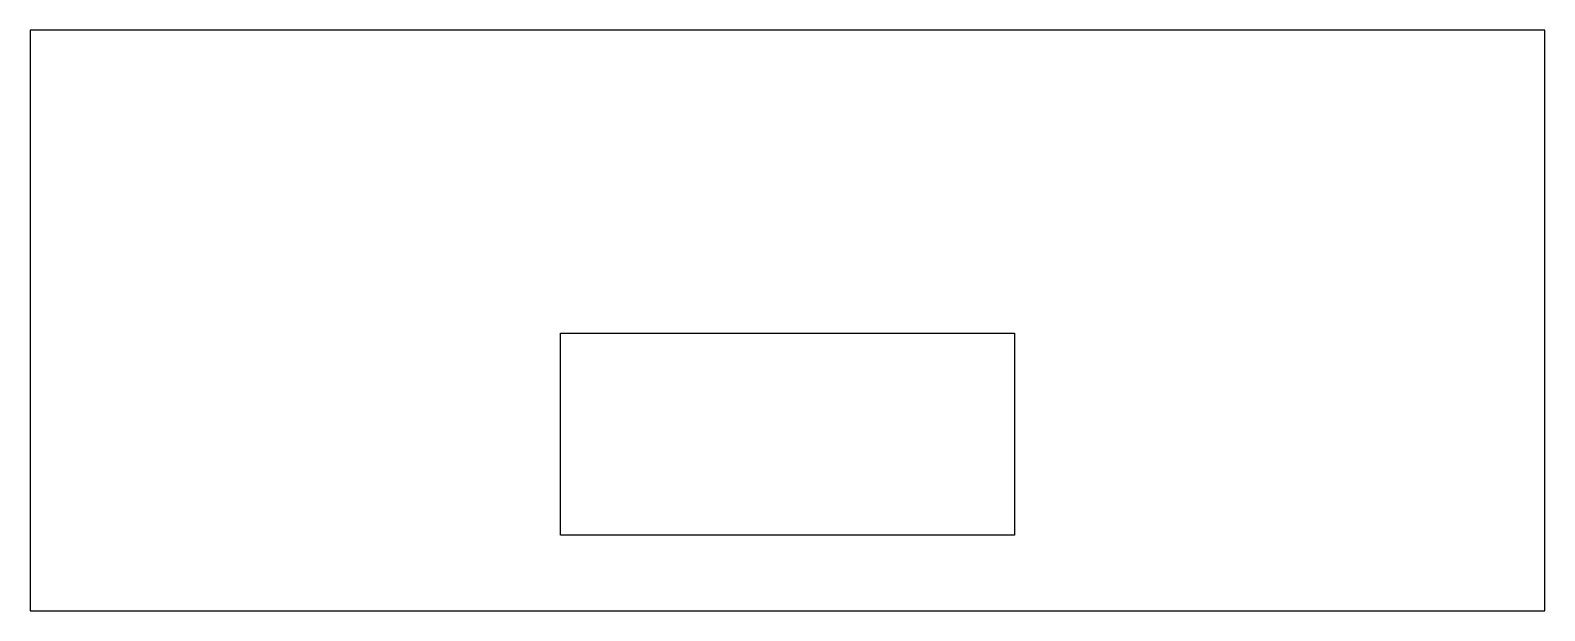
# Model space of a CAD drawing. Header units: millimetres. Extents: x -60 to 60, y -24 to 22.
import ezdxf

# ---------------------------------------------------------------- set-up
doc = ezdxf.new("R2010")
doc.units = ezdxf.units.MM
doc.layers.add('CUT', color=7, linetype='Continuous')

msp = doc.modelspace()

# ---------------------------------------------------------------- linework, layer by layer
at = {"layer": 'CUT'}
for p, q in [((-60, 21.95), (-60, -24.05)), ((60, 21.95), (-60, 21.95)), ((60, -24.05), (60, 21.95)), ((-18, -18.05), (-18, -2.05)), ((-18, -2.05), (18, -2.05)), ((18, -2.05), (18, -18.05)), ((18, -18.05), (-18, -18.05)), ((-60, -24.05), (60, -24.05))]:
    msp.add_line(p, q, dxfattribs=at)

doc.saveas('drawing.dxf')
